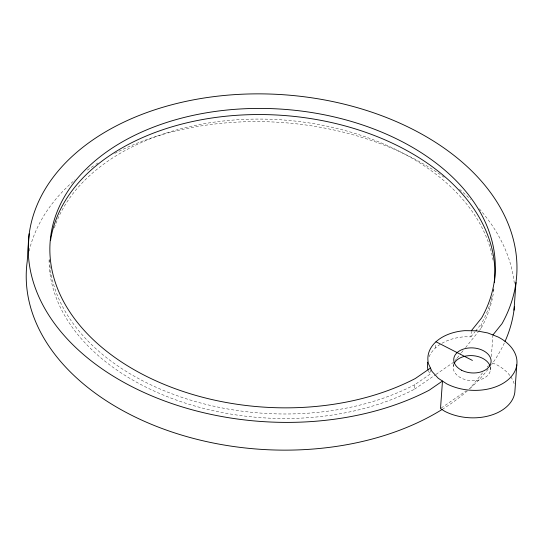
<?xml version="1.0" encoding="UTF-8"?>
<svg xmlns="http://www.w3.org/2000/svg" width="544" height="544" viewBox="0 0 544 544"><rect width="100%" height="100%" fill="white"/><g stroke="black" fill="none" stroke-linecap="round" stroke-linejoin="round"><path stroke-width="0.41" stroke-dasharray="2.72 2.04" d="M49.082 259.869A223.054 149.253 4.1 0 0 177.337 400.418A223.054 149.253 4.1 0 0 414.562 389.178L414.882 384.642L430.025 374.211L430.352 369.607M435.533 347.902L435.812 344.066M453.247 366.296L453.472 363.202M441.959 343.271A44.628 29.859 4.1 0 1 464.352 336.79L470.893 336.872L471.274 331.5M479.346 330.507L480.93 328.535L481.256 324A223.054 149.253 4.1 0 0 492.17 296.228M493.66 290.965L493.823 288.701M491.368 356.619L492.857 335.804M490.477 370.015L490.749 366.153M470.893 336.872L475.034 331.724M475.558 331.078L481.256 324M455.008 360.72L456.6 358.748M457.123 358.088L460.829 353.491M461.36 352.838L463.474 350.207M465.589 347.582L478.815 331.16M482.535 372.885L470.444 387.899L469.057 388.858M487.268 367.016L488.322 365.711M414.562 389.178L435.295 374.891M435.982 374.415L453.954 362.032M441.211 408.048L466.269 390.776M492.422 363.018L496.101 364.46A44.628 29.859 4.1 0 1 510.428 376.271M428.393 370.654L430.025 374.211M504.315 343.019A244.732 163.758 4.1 0 1 491.681 364.487M488.138 369.186A244.732 163.758 4.1 0 1 470.424 388.164M467.439 390.83A244.732 163.758 4.1 0 1 443.17 408.802M29.145 251.022A244.732 163.758 4.1 0 1 74.977 179.853M87.366 170.122A244.732 163.758 4.1 0 1 95.118 164.812M95.839 164.336A244.732 163.758 4.1 0 1 98.029 162.942M114.702 153.428A244.732 163.758 4.1 0 1 444.781 177.725M459.551 189.339A244.732 163.758 4.1 0 1 470.499 199.43M479.305 208.801A244.732 163.758 4.1 0 1 514.474 284.968M493.87 289.333A223.054 149.253 4.1 0 1 480.93 328.535M54.352 227.895A223.054 149.253 4.1 0 1 283.104 119.972A223.054 149.253 4.1 0 1 493.048 260.154M414.882 384.642A223.054 149.253 4.1 0 1 184.491 398.208A223.054 149.253 4.1 0 1 49.898 265.384M49.626 262.031A223.054 149.253 4.1 0 1 49.49 259.515M510.884 376.924A44.628 29.859 4.1 0 1 514.141 383.744M490.273 366.738A18.714 12.526 4.1 0 1 471.403 380.678A18.714 12.526 4.1 0 1 453.628 364.691M429.066 356.789A44.628 29.859 4.1 0 1 441.252 343.686"/><path stroke-width="0.82" d="M29.186 233.804L27.2 261.548A244.732 163.758 4.1 0 0 166.416 430.093A244.732 163.758 4.1 0 0 442.435 409.265M513.998 310.196L515.984 282.452M516.8 364.854L514.828 392.333A44.628 29.859 4.1 0 1 444.795 411.339L440.511 408.524L442.483 381.045L429.196 390.204A244.732 163.758 4.1 0 1 42.731 304.742A244.732 163.758 4.1 0 1 273.21 94.166A244.732 163.758 4.1 0 1 502.017 323.666L492.918 334.968M471.328 330.738L481.698 317.866A223.054 149.253 4.1 0 0 273.156 108.691A223.054 149.253 4.1 0 0 63.09 300.614A223.054 149.253 4.1 0 0 415.324 378.508L430.46 368.077M435.975 341.768L472.416 360.42M514.393 306.884A244.732 163.758 4.1 0 1 505.022 341.462M50.538 240.462A223.054 149.253 4.1 0 1 290.285 116.015A223.054 149.253 4.1 0 1 494.455 282.336M454.315 363.147A18.714 12.526 4.1 0 1 473.056 355.688A18.714 12.526 4.1 0 1 490.083 366.092M428.067 369.94A44.628 29.859 4.1 0 1 427.591 362.12M476.415 330.8L464.787 330.657A44.628 29.859 4.1 0 0 428.509 363.807L431.977 371.396L438.206 378.236L446.76 383.86A44.628 29.859 4.1 0 0 508.858 379.073A44.628 29.859 4.1 0 0 498.073 336.981L487.764 332.955L476.415 330.8M461.659 370.253A18.714 12.526 4.1 0 0 491.028 362.284A18.714 12.526 4.1 0 0 464.562 348.731A18.714 12.526 4.1 0 0 461.659 370.253"/></g></svg>
